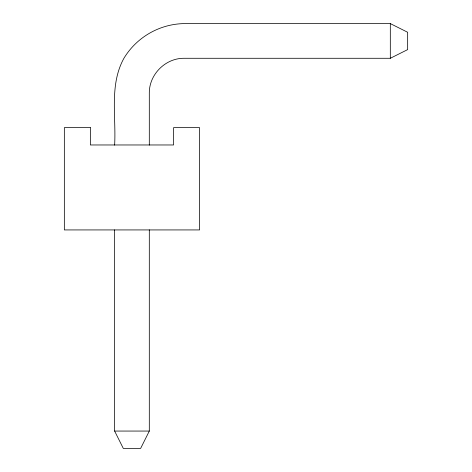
<?xml version="1.0" encoding="UTF-8"?>
<svg xmlns="http://www.w3.org/2000/svg" width="472" height="472" viewBox="0 0 472 472"><rect width="100%" height="100%" fill="white"/><g stroke="black" fill="none" stroke-linecap="round" stroke-linejoin="round"><path stroke-width="0.71" d="M149.305 229.888L149.305 431.06L140.638 448.4L123.298 448.4L114.631 431.06L114.631 229.888M149.305 145.116L149.305 92.954C149.187 74.393 165.424 58.162 183.986 58.28L390.314 58.28L407.655 49.607L407.655 32.267L390.314 23.6L183.986 23.6C159.43 24.078 136.609 37.253 123.918 58.28C109.227 84.871 116.254 116.23 114.631 145.116M114.631 431.06L149.305 431.06M390.314 23.6L390.314 58.28M90.353 127.635L64.345 127.635L64.345 229.929L199.591 229.929L199.591 127.635L173.578 127.635L173.578 144.969L90.353 144.969L90.353 127.635"/></g></svg>
